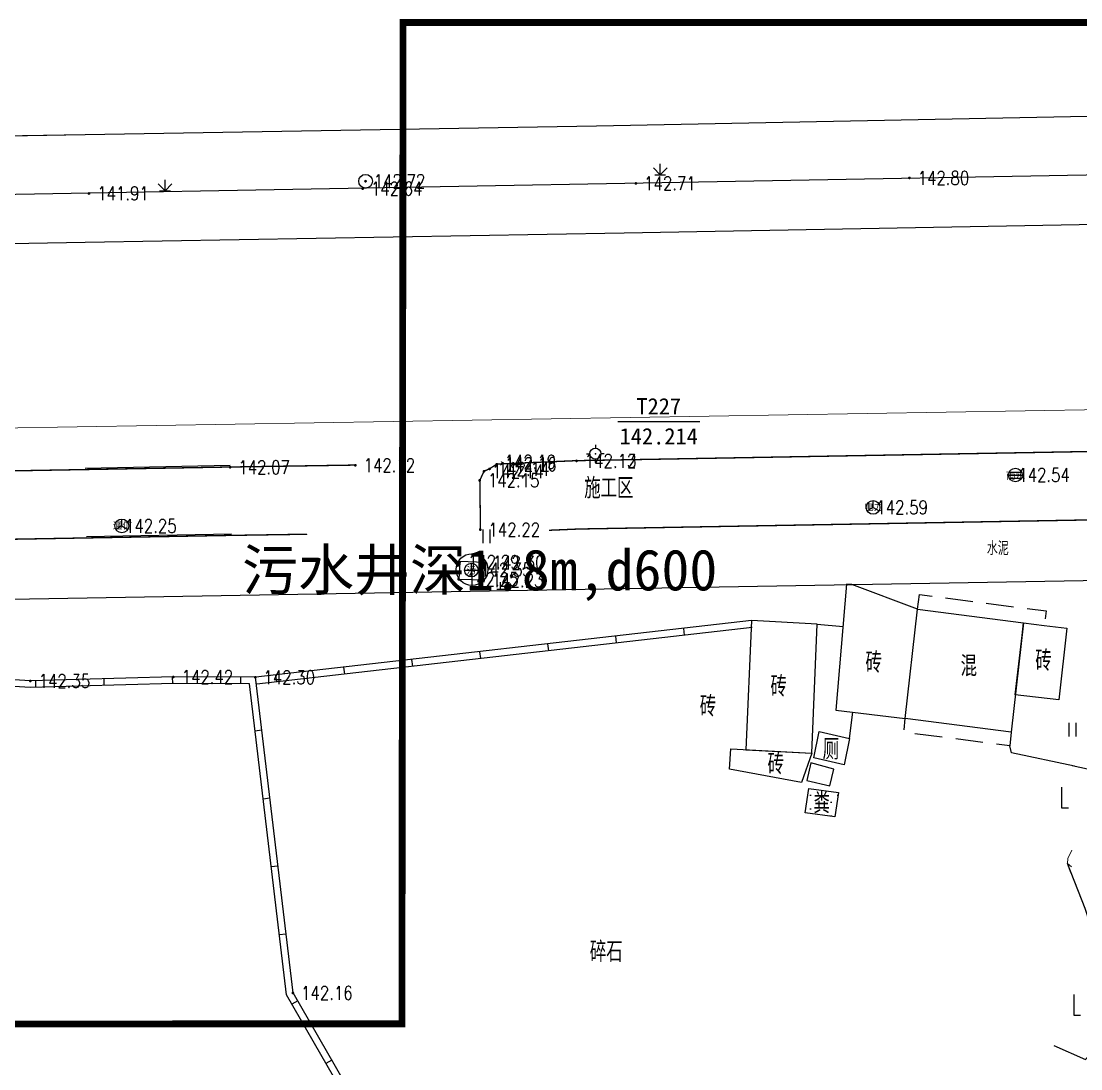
# Model space of a CAD drawing. Extents: x 529262 to 576451, y 2694391 to 2717535.
# Drawn here: x 564860.3 to 564937.7, y 2709587.6 to 2709664.2 of the extents above; entities that cross this region are included whole.
import ezdxf
from ezdxf.enums import TextEntityAlignment as Align
from ezdxf.xclip import XClip

# ---------------------------------------------------------------- set-up
doc = ezdxf.new("R2010")
doc.units = 0
doc.header["$XCLIPFRAME"] = 0
doc.linetypes.add('X5', pattern=[3, 2, -1])
for name, color, linetype in [('a红线图', 1, 'Continuous'), ('COMPONENT', 8, 'Continuous'), ('DLDW', 8, 'Continuous'), ('DLSS', 4, 'Continuous'), ('DMTZ', 8, 'Continuous'), ('GCD', 8, 'Continuous'), ('GXYZ', 8, 'Continuous'), ('JMD', 8, 'Continuous'), ('KZD', 8, 'Continuous'), ('PP-COM', 7, 'Continuous'), ('RD-中线', 40, 'Continuous'), ('RD-红线', 7, 'Continuous'), ('ZBTZ', 8, 'Continuous'), ('ZJ', 7, 'Continuous')]:
    doc.layers.add(name, color=color, linetype=linetype)
doc.layers.add('SXSS', color=5, linetype='Continuous', lineweight=0)
doc.layers.add('现状管道深度（物探资料）', color=2, linetype='Continuous', plot=False)
doc.styles.add('HZ', font='rs.shx', dxfattribs={"width": 0.8, "bigfont": 'hztxt.shx'})
doc.styles.get("Standard").update_dxf_attribs({"font": '', "height": 2.5, "bigfont": 'smfs.shx'})
doc.styles.add('宋体', font='', dxfattribs={"width": 0.75})
doc.styles.add('等线体', font='simhei.ttf')
doc.styles.get('Standard').set_extended_font_data('FangSong_GB2312')
doc.styles.get('宋体').set_extended_font_data('SimSun')
doc.linetypes.add('10422', pattern='A,0.75,[150,AAA.SHX,S=0.5,R=0,X=0,Y=0.5],1.5,[177,AAA.SHX,S=1,R=0,X=0,Y=0.4],0.75', length=3)
doc.linetypes.add('1161', pattern='A,0,[149,AAA.SHX,S=0.15,R=0,X=0,Y=0],-1.6', length=1.6)
doc.linetypes.add('8462', pattern='A,2,[157,AAA.SHX,S=1,R=0,X=0,Y=0.5],1e-09', length=2.000000001)

# ---------------------------------------------------------------- blocks, each defined once
blk = doc.blocks.new('A$C19FD0107')
at = {"layer": 'RD-中线', "color": 8, "linetype": 'Continuous'}
blk.add_lwpolyline([(-5280.165939964354, 15276.45972772036), (-7574.884956896305, 15234.77455975907, -0.04854962905347584), (-7632.826880350709, 15239.35331920953), (-9762.365544110537, 15617.81237432128)], format="xyb", dxfattribs=at)
at = {"layer": 'RD-红线', "color": 8, "linetype": 'Continuous', "flags": 128}
blk.add_lwpolyline([(-6225.270678073168, 15229.77801978821), (-5957.887107647955, 15234.45586732915)], dxfattribs=at)
blk = doc.blocks.new('GC200')
at = {"linetype": 'Continuous', "const_width": 0.2, "flags": 128}
blk.add_lwpolyline([(-0.1, 0, 1), (0.1, 0, 1)], format="xyb", close=True, dxfattribs=at)
blk = doc.blocks.new('gc121')
at = {"color": 8}
for p, q in [((-0.5, -1), (-0.5, 1)), ((0.5, -1), (0.5, 1))]:
    blk.add_line(p, q, dxfattribs=at)
blk = doc.blocks.new('gc205')
for p, q in [((0, 3), (0, 0)), ((0, 0), (1, 0))]:
    blk.add_line(p, q)
blk = doc.blocks.new('gc119')
at = {"color": 8}
for p, q in [((-1, 0), (1, 0)), ((-0.5, 1), (-0.5, 0)), ((0.5, 1), (0.5, 0))]:
    blk.add_line(p, q, dxfattribs=at)
blk = doc.blocks.new('gc124')
at = {"color": 8}
for p, q in [((0, 0), (0, 1.6)), ((-1, 1), (0, 0)), ((-0.8, 0), (0.8, 0)), ((0, 0), (1, 1))]:
    blk.add_line(p, q, dxfattribs=at)
blk = doc.blocks.new('gc116')
at = {"color": 8}
for p, q in [((-1.3, 0), (-0.8, 0)), ((0, 1.3), (0, 0.8000000000000002)), ((1.3, 0), (0.8000000000000002, 0)), ((0, -1.3), (0, -0.8))]:
    blk.add_line(p, q, dxfattribs=at)
blk.add_circle((0, 0), 0.8, dxfattribs=at)
blk.add_point((0, 0), dxfattribs=at)
blk = doc.blocks.new('gcbj0103')
for p, q in [((-1, 0), (1, 0)), ((-0.9009279699931144, 0.4339686542644392), (0.9009279699931144, 0.4339686542644392)), ((-0.8840719287007585, -0.4673508584386284), (0.8840719287007585, -0.4673508584386284))]:
    blk.add_line(p, q)
blk.add_circle((0, 0), 1)
blk = doc.blocks.new('gcbj0107')
for q in [(-0.8660254037844384, -0.4999999999999998), (0, 1), (0.8660254037844384, -0.5)]:
    blk.add_line((0, 0), q)
blk.add_circle((0, 0), 1)
blk = doc.blocks.new('gcbj0102')
for p, q in [((-1, 0), (1, 0)), ((-8.881784197001252e-16, -1), (-8.881784197001252e-16, 1))]:
    blk.add_line(p, q)
blk.add_circle((0, 0), 1)

msp = doc.modelspace()

# ---------------------------------------------------------------- hatches: boundary and pattern name
at = {"layer": 'DLDW', "linetype": 'Continuous'}
h = msp.add_hatch(dxfattribs=at)
h.set_pattern_fill('1061', color=252, scale=0.5, style=0)
h.set_pattern_definition([(0, (114.997649441706, 2.568038124591112), (0.5, 0.5), [0, -1]), (0, (115.497649441706, 3.068038124591112), (0.5, 0.5), [0, -1])])
h.paths.add_polyline_path([(564917.8856494417, 2709608.058038125), (564920.0546494417, 2709607.771038125), (564919.7696494417, 2709606.000038125), (564917.6006494417, 2709606.287038125)])

# ---------------------------------------------------------------- linework, layer by layer
at = {"const_width": 0.5}
msp.add_lwpolyline([(564562.500625239, 2710307.521638353), (564562.4207490544, 2709590.678044024), (564888.1427550518, 2709590.860174791), (564888.226147107, 2709664.057557196), (565134.0951513146, 2709664.094983177), (565134.0269102398, 2710310.134386001), (564562.500625239, 2710307.521638353)], dxfattribs=at)
at = {"color": 8, "linetype": 'Continuous'}
for centre, radius in [((564885.4825483591, 2709652.455861364), 0.4977832316462159), ((564893.2664869915, 2709624.068071881), 1.160182905987296)]:
    msp.add_circle(centre, radius, dxfattribs=at)
at = {"layer": 'a红线图', "color": 8, "linetype": 'Continuous', "lineweight": 0, "flags": 128}
msp.add_lwpolyline([(564727.3493957546, 2709632.223301562), (566623.018203956, 2709663.858311703)], dxfattribs=at)
msp.add_lwpolyline([(564727.3493957546, 2709632.223301562), (566623.018203956, 2709663.858311703)], dxfattribs=at)
at = {"layer": 'DLDW', "color": 252, "linetype": 'Continuous', "flags": 128}
for points, elevation in [([(564918.2316494418, 2709610.306038124), (564918.6376494417, 2709612.225038125), (564920.8585301001, 2709611.709199874), (564920.4525301001, 2709609.790199874)], 141.571), ([(564917.8856494417, 2709608.058038125), (564920.0546494417, 2709607.771038125), (564919.7696494417, 2709606.000038125), (564917.6006494417, 2709606.287038125)], 141.562)]:
    msp.add_lwpolyline(points, close=True, dxfattribs=dict(at, elevation=elevation))
at = {"layer": 'DLSS', "linetype": 'Continuous', "flags": 128}
for points, elevation in [([(564864.9976494417, 2709655.873680369), (564902.3686494417, 2709656.519038124), (564939.4850150574, 2709657.249248708)], 142.085), ([(564777.1896454804, 2709650.762148463), (564803.841931548, 2709651.441234482), (564808.5061075635, 2709654.979920748), (564864.9976494417, 2709655.873680369)], 142.085), ([(564864.9976494417, 2709647.970955512), (564833.4216494417, 2709647.410038125), (564777.3148010258, 2709646.546115136), (564777.1896454804, 2709650.762148463)], 143.262), ([(564938.9685886502, 2709649.286404124), (564904.3886494417, 2709648.670038125), (564870.6316494417, 2709648.071038125), (564864.9976494417, 2709647.970955512)], 143.262), ([(564875.5846494418, 2709631.665038125), (564864.9976494417, 2709631.458344988)], 142.086), ([(564875.6822473245, 2709626.66599075), (564865.0952473244, 2709626.459297613)], 142.086)]:
    msp.add_lwpolyline(points, dxfattribs=dict(at, elevation=elevation))
at = {"layer": 'DLSS', "color": 8, "linetype": 'Continuous', "elevation": 142.085, "flags": 128}
msp.add_lwpolyline([(564730.0996494417, 2709653.481038125), (564776.6516494417, 2709654.348038124), (564864.9976494417, 2709655.873680369)], dxfattribs=at)
at = {"layer": 'DLSS', "linetype": 'Continuous', "const_width": 0.1, "flags": 128}
for points in [[(564971.383244733, 2709633.285826318), (564900.917, 2709632.03), (564895.087, 2709631.781), (564894.555, 2709631.442), (564894.146, 2709631.26), (564893.835, 2709630.6), (564893.881, 2709627.005)], [(564971.9189539565, 2709628.294579585), (564901.0682485284, 2709627.031901534), (564898.8805572896, 2709626.938464979)]]:
    msp.add_lwpolyline(points, dxfattribs=at)
at = {"layer": 'DLSS', "linetype": 'Continuous', "flags": 128}
for points in [[(564835.467597452, 2709625.283765222, 0.1, 0.1, 0), (564835.512, 2709627.198, 0.1, 0.1, 0), (564835.964, 2709630.62, 0.1, 0.1, 0), (564836.296, 2709630.873, 0.1, 0.1, 0), (564875.597, 2709631.565, 0.1, 0.1, 0), (564884.7492315585, 2709631.706380239, 0, 0, 0), (564885.8678802135, 2709629.809958715, 0, 0, 0), (564886.221679708, 2709626.909564559, 0, 0, 0)], [(564840.4662528611, 2709625.167816521, 0.1, 0.1, 0), (564840.4843029233, 2709625.945971341, 0.1, 0.1, 0), (564875.6796269652, 2709626.565679853, 0.1, 0.1, 0), (564881.2161327397, 2709626.651205717, 0, 0, 0), (564881.2584694234, 2709626.304136057, 0, 0, 0)]]:
    msp.add_lwpolyline(points, format="xyseb", dxfattribs=at)
at = {"layer": 'DMTZ', "linetype": '10422', "flags": 128}
msp.add_lwpolyline([(564919.6946494417, 2709609.464038125), (564918.0276494417, 2709609.946038125), (564917.7196494417, 2709608.648038125), (564919.4036494417, 2709608.248038125), (564919.6946494417, 2709609.464038125)], dxfattribs=at)
at = {"layer": 'JMD', "linetype": 'Continuous'}
for p, q in [((564908.7191306963, 2709619.768041188), (564908.7760303899, 2709619.271289313)), ((564903.7516119508, 2709619.199044251), (564903.8085116445, 2709618.702292377)), ((564893.81657446, 2709618.061050378), (564893.8734741537, 2709617.564298504)), ((564898.7840932055, 2709618.630047315), (564898.8409928991, 2709618.13329544)), ((564888.8490557146, 2709617.492053442), (564888.9059554082, 2709616.995301567)), ((564883.8815369691, 2709616.923056505), (564883.9384366628, 2709616.42630463)), ((564861.3579456784, 2709615.945986032), (564861.3720071001, 2709615.446183794)), ((564866.3559680515, 2709616.08660025), (564866.3700294732, 2709615.586798012)), ((564871.3539904245, 2709616.227214467), (564871.3680518463, 2709615.72741223)), ((564876.353908478, 2709616.209524948), (564876.3518195925, 2709615.709529311)), ((564878.9140182236, 2709616.354059569), (564878.9709179173, 2709615.857307694)), ((564877.9003761925, 2709612.315606669), (564877.4038873495, 2709612.256455771)), ((564878.4918851764, 2709607.350718239), (564877.9953963334, 2709607.291567341)), ((564879.0833941603, 2709602.385829809), (564878.5869053173, 2709602.326678911)), ((564879.6749031441, 2709597.420941379), (564879.1784143011, 2709597.361790481)), ((564880.5249431663, 2709592.54181653), (564880.0915417325, 2709592.292491045)), ((564883.0181980119, 2709588.207802193), (564882.5847965782, 2709587.958476708))]:
    msp.add_line(p, q, dxfattribs=at)
at = {"layer": 'JMD', "linetype": 'Continuous', "flags": 128}
for points in [[(564894.1221349784, 2709623.30675561), (564894.1931027614, 2709624.594697363), (564892.3708486793, 2709624.65010527), (564892.2998808965, 2709623.362163518)], [(564925.8276494417, 2709621.168038125), (564921.0166494417, 2709622.967038125), (564920.6396494417, 2709623.010038124), (564919.8556494417, 2709613.779038125), (564924.9066494417, 2709613.179038125)]]:
    msp.add_lwpolyline(points, close=True, dxfattribs=at)
at = {"layer": 'JMD', "linetype": 'X5', "flags": 128}
for points, elevation in [([(564925.8276494417, 2709621.168038125), (564925.967037225, 2709622.242329706), (564935.2256494417, 2709621.041038125), (564935.098607704, 2709619.983640227)], 142.891), ([(564932.6506494418, 2709612.186038124), (564932.5616494417, 2709611.177038124), (564924.8176494417, 2709612.170038125), (564924.9066494417, 2709613.179038125)], 36.46000000000001)]:
    msp.add_lwpolyline(points, dxfattribs=dict(at, elevation=elevation))
at = {"layer": 'JMD', "linetype": 'Continuous', "flags": 128}
for points, elevation in [([(564933.5596494417, 2709620.177038125), (564932.6506494418, 2709612.186038124), (564924.9066494417, 2709613.179038125), (564925.8276494417, 2709621.168038125)], 34.029), ([(564918.0836494417, 2709610.649038124), (564918.4886494417, 2709620.072038125), (564913.6866494417, 2709620.337038124), (564913.2806311072, 2709610.894077763)], 32.875), ([(564918.0836494417, 2709610.649038124), (564917.3446494417, 2709608.489038125), (564912.0766494417, 2709609.482038124), (564912.1699710635, 2709610.950741244)], 32.875)]:
    msp.add_lwpolyline(points, close=True, dxfattribs=dict(at, elevation=elevation))
for points in [[(564913.6866494417, 2709620.337038124), (564877.4746552577, 2709616.18918991)], [(564913.7435491354, 2709619.84028625), (564877.5315549513, 2709615.692438036)], [(564886.211, 2709575.103), (564888.26, 2709579.096), (564880.186, 2709593.131), (564877.437, 2709616.205), (564871.453, 2709616.23), (564861.003, 2709615.936), (564851.681, 2709616.497), (564839.824, 2709618.159), (564839.06, 2709591.384), (564834.686, 2709591.596), (564835.09, 2709594.525), (564832.409, 2709593.892), (564829.567, 2709589.102), (564831.929, 2709579.528)], [(564885.7661504379, 2709575.331273667), (564887.6910135905, 2709579.082361304), (564879.7016082805, 2709592.970310713), (564876.9928126555, 2709615.706851366), (564871.4589878301, 2709615.72997062), (564860.9949972606, 2709615.43557701), (564851.6272486269, 2709615.999330173), (564840.3130474559, 2709617.768027133), (564839.545248622, 2709590.859893915), (564834.1160300948, 2709591.12303848), (564834.4950283965, 2709593.870776167), (564832.7306221416, 2709593.454189386), (564830.1014904804, 2709589.022964665), (564832.4144447305, 2709579.647763991)]]:
    msp.add_lwpolyline(points, dxfattribs=at)
at = {"layer": 'JMD', "linetype": 'Continuous', "elevation": 142.084, "flags": 128}
msp.add_lwpolyline([(564935.0786494417, 2709619.986038125), (564936.7266494418, 2709619.788038125), (564936.1466494417, 2709614.543038125), (564932.959999613, 2709614.905529014), (564933.4537092124, 2709619.245719783), (564933.5596494417, 2709620.177038125), (564935.0786494417, 2709619.986038125)], dxfattribs=at)
at = {"layer": 'JMD', "linetype": 'Continuous'}
for points in [[(564919.8556494417, 2709613.779038125), (564924.9066494417, 2709613.179038125)], [(564918.2316494418, 2709610.306038124), (564918.6376494417, 2709612.225038125)]]:
    msp.add_lwpolyline(points, dxfattribs=at)
at = {"layer": 'KZD', "linetype": 'Continuous'}
msp.add_line((564903.9084068093, 2709634.903489423), (564909.9084068093, 2709634.903489423), dxfattribs=at)
at = {"layer": 'SXSS', "color": 8, "linetype": '8462', "elevation": 142.306, "flags": 128}
msp.add_lwpolyline([(564937.0580995257, 2709602.333664648), (564936.7696494417, 2709602.588038125), (564936.812581861, 2709602.93767713), (564937.0944290096, 2709603.551655638)], dxfattribs=at)
at = {"layer": 'ZBTZ', "linetype": '1161', "ltscale": 0.5, "elevation": 142.54, "flags": 128}
msp.add_lwpolyline([(564918.4886494417, 2709620.072038125), (564920.3765038665, 2709619.911700364)], dxfattribs=at)
at = {"layer": 'ZBTZ', "linetype": '1161', "flags": 128}
for points, elevation in [([(564920.8585301001, 2709611.709199874), (564921.0870272182, 2709613.632764779)], 141.571), ([(564935.7844080359, 2709589.2841677), (564938.0996494417, 2709588.258038125), (564938.8921619846, 2709589.162375508), (564939.8373358891, 2709591.775311866), (564939.336951798, 2709595.38894988), (564938.0581810847, 2709599.280555139), (564936.7696494417, 2709602.588038125)], 141.675), ([(564937.0446332934, 2709601.882192509), (564936.7696494417, 2709602.588038125)], 141.675)]:
    msp.add_lwpolyline(points, dxfattribs=dict(at, elevation=elevation))
at = {"layer": 'ZBTZ', "linetype": '1161'}
for points in [[(564937.2774357158, 2709609.687182386), (564932.6896494417, 2709610.674038125), (564932.5616494417, 2709611.177038124)], [(564939.6997814, 2709609.166123733), (564937.1139530418, 2709609.722348326)]]:
    msp.add_lwpolyline(points, dxfattribs=at)

# ---------------------------------------------------------------- block references
at = {"layer": 'COMPONENT', "linetype": 'Continuous', "xscale": 0.5, "yscale": 0.5}
for name, p in [('gcbj0103', (564932.9735305964, 2709630.979350406)), ('gcbj0107', (564922.5735907895, 2709628.614028531)), ('gcbj0107', (564867.6754068027, 2709627.254743217)), ('gcbj0102', (564893.2146436243, 2709624.025621543))]:
    msp.add_blockref(name, p, dxfattribs=at)
at = {"layer": 'GCD', "linetype": 'Continuous'}
ref = msp.add_blockref('GC200', (564885.4820903195, 2709652.460524306, 142.715), dxfattribs=dict(at, xscale=0.5, yscale=0.5, zscale=0.5))
ref.add_attrib('height', '142.72', dxfattribs={"linetype": 'Continuous', "height": 1, "style": 'HZ', "width": 0.8}).set_placement((564886.0820903195, 2709652.460524306, 142.715), align=Align.MIDDLE_LEFT)
ref = msp.add_blockref('GC200', (564905.243574521, 2709652.296239459, 142.71), dxfattribs=dict(at, xscale=0.5, yscale=0.5, zscale=0.5))
ref.add_attrib('height', '142.71', dxfattribs={"linetype": 'Continuous', "height": 1, "style": 'HZ', "width": 0.8}).set_placement((564905.843574521, 2709652.296239459, 142.71), align=Align.MIDDLE_LEFT)
ref = msp.add_blockref('GC200', (564925.2240212137, 2709652.700220823, 142.8), dxfattribs=dict(at, xscale=0.5, yscale=0.5, zscale=0.5))
ref.add_attrib('height', '142.80', dxfattribs={"linetype": 'Continuous', "height": 1, "style": 'HZ', "width": 0.8}).set_placement((564925.8240212137, 2709652.700220823, 142.8), align=Align.MIDDLE_LEFT)
ref = msp.add_blockref('GC200', (564865.2756526503, 2709651.561638312, 141.91), dxfattribs=dict(at, xscale=0.5, yscale=0.5, zscale=0.5))
ref.add_attrib('height', '141.91', dxfattribs={"linetype": 'Continuous', "height": 1, "style": 'HZ', "width": 0.8}).set_placement((564865.8756526503, 2709651.561638312, 141.91), align=Align.MIDDLE_LEFT)
ref = msp.add_blockref('GC200', (564885.2723527156, 2709651.914203867, 142.636), dxfattribs=dict(at, xscale=0.5, yscale=0.5, zscale=0.5))
ref.add_attrib('height', '142.64', dxfattribs={"linetype": 'Continuous', "height": 1, "style": 'HZ', "width": 0.8}).set_placement((564885.8723527156, 2709651.914203867, 142.636), align=Align.MIDDLE_LEFT)
at = {"layer": 'GCD', "color": 3, "linetype": 'Continuous'}
ref = msp.add_blockref('GC200', (564875.5846552575, 2709631.54918991, 142.068), dxfattribs=dict(at, xscale=0.5, yscale=0.5, zscale=0.5))
ref.add_attrib('height', '142.07', dxfattribs={"linetype": 'Continuous', "height": 1, "style": 'HZ', "width": 0.8}).set_placement((564876.1846552575, 2709631.54918991, 142.068), align=Align.MIDDLE_LEFT)
ref = msp.add_blockref('GC200', (564884.7396552576, 2709631.69218991, 142.118), dxfattribs=dict(at, xscale=0.5, yscale=0.5, zscale=0.5))
ref.add_attrib('height', '142.12', dxfattribs={"linetype": 'Continuous', "height": 1, "style": 'HZ', "width": 0.8}).set_placement((564885.3396552575, 2709631.69218991, 142.118), align=Align.MIDDLE_LEFT)
ref = msp.add_blockref('GC200', (564894.5426552576, 2709631.42618991, 142.141), dxfattribs=dict(at, xscale=0.5, yscale=0.5, zscale=0.5))
ref.add_attrib('height', '142.14', dxfattribs={"linetype": 'Continuous', "height": 1, "style": 'HZ', "width": 0.8}).set_placement((564895.1426552576, 2709631.42618991, 142.141), align=Align.MIDDLE_LEFT)
ref = msp.add_blockref('GC200', (564895.0746552576, 2709631.76518991, 142.161), dxfattribs=dict(at, xscale=0.5, yscale=0.5, zscale=0.5))
ref.add_attrib('height', '142.16', dxfattribs={"linetype": 'Continuous', "height": 1, "style": 'HZ', "width": 0.8}).set_placement((564895.6746552576, 2709631.76518991, 142.161), align=Align.MIDDLE_LEFT)
at = {"layer": 'GCD', "linetype": 'Continuous'}
ref = msp.add_blockref('GC200', (564895.4036241686, 2709631.943061415, 142.188), dxfattribs=dict(at, xscale=0.1999999999534339, yscale=0.1999999999534339, zscale=0.1999999999534339))
ref.add_attrib('height', '142.19', dxfattribs={"linetype": 'Continuous', "height": 1, "style": 'HZ', "width": 0.8}).set_placement((564895.6436241686, 2709631.943061415, 142.188), align=Align.MIDDLE_LEFT)
ref = msp.add_blockref('GC200', (564895.4036241686, 2709631.943061415, 142.188), dxfattribs=dict(at, xscale=0.1999999999534339, yscale=0.1999999999534339, zscale=0.1999999999534339))
ref.add_attrib('height', '142.19', dxfattribs={"linetype": 'Continuous', "height": 1, "style": 'HZ', "width": 0.8}).set_placement((564895.6436241686, 2709631.943061415, 142.188), align=Align.MIDDLE_LEFT)
at = {"layer": 'GCD', "color": 3, "linetype": 'Continuous'}
ref = msp.add_blockref('GC200', (564900.9026552576, 2709632.01418991, 142.118), dxfattribs=dict(at, xscale=0.5, yscale=0.5, zscale=0.5))
ref.add_attrib('height', '142.12', dxfattribs={"linetype": 'Continuous', "height": 1, "style": 'HZ', "width": 0.8}).set_placement((564901.5026552576, 2709632.01418991, 142.118), align=Align.MIDDLE_LEFT)
ref = msp.add_blockref('GC200', (564900.9046552576, 2709632.01418991, 142.126), dxfattribs=dict(at, xscale=0.5, yscale=0.5, zscale=0.5))
ref.add_attrib('height', '142.13', dxfattribs={"linetype": 'Continuous', "height": 1, "style": 'HZ', "width": 0.8}).set_placement((564901.5046552576, 2709632.01418991, 142.126), align=Align.MIDDLE_LEFT)
ref = msp.add_blockref('GC200', (564894.1336552575, 2709631.24418991, 142.138), dxfattribs=dict(at, xscale=0.5, yscale=0.5, zscale=0.5))
ref.add_attrib('height', '142.14', dxfattribs={"linetype": 'Continuous', "height": 1, "style": 'HZ', "width": 0.8}).set_placement((564894.7336552575, 2709631.24418991, 142.138), align=Align.MIDDLE_LEFT)
at = {"layer": 'GCD', "linetype": 'Continuous'}
ref = msp.add_blockref('GC200', (564932.9406241685, 2709630.990061415, 142.537), dxfattribs=dict(at, xscale=0.1999999999534339, yscale=0.1999999999534339, zscale=0.1999999999534339))
ref.add_attrib('height', '142.54', dxfattribs={"linetype": 'Continuous', "height": 1, "style": 'HZ', "width": 0.8}).set_placement((564933.1806241685, 2709630.990061415, 142.537), align=Align.MIDDLE_LEFT)
ref = msp.add_blockref('GC200', (564932.9406241685, 2709630.990061415, 142.537), dxfattribs=dict(at, xscale=0.1999999999534339, yscale=0.1999999999534339, zscale=0.1999999999534339))
ref.add_attrib('height', '142.54', dxfattribs={"linetype": 'Continuous', "height": 1, "style": 'HZ', "width": 0.8}).set_placement((564933.1806241685, 2709630.990061415, 142.537), align=Align.MIDDLE_LEFT)
at = {"layer": 'GCD', "color": 3, "linetype": 'Continuous'}
ref = msp.add_blockref('GC200', (564893.8226552575, 2709630.58418991, 142.151), dxfattribs=dict(at, xscale=0.5, yscale=0.5, zscale=0.5))
ref.add_attrib('height', '142.15', dxfattribs={"linetype": 'Continuous', "height": 1, "style": 'HZ', "width": 0.8}).set_placement((564894.4226552575, 2709630.58418991, 142.151), align=Align.MIDDLE_LEFT)
at = {"layer": 'GCD', "linetype": 'Continuous'}
ref = msp.add_blockref('GC200', (564922.5696241686, 2709628.617061415, 142.59), dxfattribs=dict(at, xscale=0.1999999999534339, yscale=0.1999999999534339, zscale=0.1999999999534339))
ref.add_attrib('height', '142.59', dxfattribs={"linetype": 'Continuous', "height": 1, "style": 'HZ', "width": 0.8}).set_placement((564922.8096241686, 2709628.617061415, 142.59), align=Align.MIDDLE_LEFT)
ref = msp.add_blockref('GC200', (564922.5696241686, 2709628.617061415, 142.59), dxfattribs=dict(at, xscale=0.1999999999534339, yscale=0.1999999999534339, zscale=0.1999999999534339))
ref.add_attrib('height', '142.59', dxfattribs={"linetype": 'Continuous', "height": 1, "style": 'HZ', "width": 0.8}).set_placement((564922.8096241686, 2709628.617061415, 142.59), align=Align.MIDDLE_LEFT)
ref = msp.add_blockref('GC200', (564867.6706241686, 2709627.257061415, 142.254), dxfattribs=dict(at, xscale=0.1999999999534339, yscale=0.1999999999534339, zscale=0.1999999999534339))
ref.add_attrib('height', '142.25', dxfattribs={"linetype": 'Continuous', "height": 1, "style": 'HZ', "width": 0.8}).set_placement((564867.9106241686, 2709627.257061415, 142.254), align=Align.MIDDLE_LEFT)
ref = msp.add_blockref('GC200', (564867.6706241686, 2709627.257061415, 142.254), dxfattribs=dict(at, xscale=0.1999999999534339, yscale=0.1999999999534339, zscale=0.1999999999534339))
ref.add_attrib('height', '142.25', dxfattribs={"linetype": 'Continuous', "height": 1, "style": 'HZ', "width": 0.8}).set_placement((564867.9106241686, 2709627.257061415, 142.254), align=Align.MIDDLE_LEFT)
at = {"layer": 'GCD', "color": 3, "linetype": 'Continuous'}
ref = msp.add_blockref('GC200', (564893.8686552576, 2709626.98918991, 142.222), dxfattribs=dict(at, xscale=0.5, yscale=0.5, zscale=0.5))
ref.add_attrib('height', '142.22', dxfattribs={"linetype": 'Continuous', "height": 1, "style": 'HZ', "width": 0.8}).set_placement((564894.4686552576, 2709626.98918991, 142.222), align=Align.MIDDLE_LEFT)
ref = msp.add_blockref('GC200', (564892.3636873615, 2709624.624706568, 142.289), dxfattribs=dict(at, xscale=0.5, yscale=0.5, zscale=0.5))
ref.add_attrib('height', '142.29', dxfattribs={"linetype": 'Continuous', "height": 1, "style": 'HZ', "width": 0.8}).set_placement((564892.9636873615, 2709624.624706568, 142.289), align=Align.MIDDLE_LEFT)
ref = msp.add_blockref('GC200', (564894.1806552575, 2709624.579189911, 142.295), dxfattribs=dict(at, xscale=0.5, yscale=0.5, zscale=0.5))
ref.add_attrib('height', '142.30', dxfattribs={"linetype": 'Continuous', "height": 1, "style": 'HZ', "width": 0.8}).set_placement((564894.7806552575, 2709624.579189911, 142.295), align=Align.MIDDLE_LEFT)
ref = msp.add_blockref('GC200', (564893.2616552575, 2709624.062189911, 142.353), dxfattribs=dict(at, xscale=0.5, yscale=0.5, zscale=0.5))
ref.add_attrib('height', '142.35', dxfattribs={"linetype": 'Continuous', "height": 1, "style": 'HZ', "width": 0.8}).set_placement((564893.8616552575, 2709624.062189911, 142.353), align=Align.MIDDLE_LEFT)
ref = msp.add_blockref('GC200', (564892.2854162839, 2709623.35918237, 142.253), dxfattribs=dict(at, xscale=0.5, yscale=0.5, zscale=0.5))
ref.add_attrib('height', '142.25', dxfattribs={"linetype": 'Continuous', "height": 1, "style": 'HZ', "width": 0.8}).set_placement((564892.8854162839, 2709623.35918237, 142.253), align=Align.MIDDLE_LEFT)
ref = msp.add_blockref('GC200', (564894.1104056822, 2709623.280977047, 142.227), dxfattribs=dict(at, xscale=0.5, yscale=0.5, zscale=0.5))
ref.add_attrib('height', '142.23', dxfattribs={"linetype": 'Continuous', "height": 1, "style": 'HZ', "width": 0.8}).set_placement((564894.7104056822, 2709623.280977047, 142.227), align=Align.MIDDLE_LEFT)
ref = msp.add_blockref('GC200', (564860.9906552576, 2709615.920189911, 142.353), dxfattribs=dict(at, xscale=0.5, yscale=0.5, zscale=0.5))
ref.add_attrib('height', '142.35', dxfattribs={"linetype": 'Continuous', "height": 1, "style": 'HZ', "width": 0.8}).set_placement((564861.5906552576, 2709615.920189911, 142.353), align=Align.MIDDLE_LEFT)
ref = msp.add_blockref('GC200', (564871.4406552576, 2709616.21418991, 142.415), dxfattribs=dict(at, xscale=0.5, yscale=0.5, zscale=0.5))
ref.add_attrib('height', '142.42', dxfattribs={"linetype": 'Continuous', "height": 1, "style": 'HZ', "width": 0.8}).set_placement((564872.0406552575, 2709616.21418991, 142.415), align=Align.MIDDLE_LEFT)
ref = msp.add_blockref('GC200', (564877.4246552576, 2709616.18918991, 142.301), dxfattribs=dict(at, xscale=0.5, yscale=0.5, zscale=0.5))
ref.add_attrib('height', '142.30', dxfattribs={"linetype": 'Continuous', "height": 1, "style": 'HZ', "width": 0.8}).set_placement((564878.0246552576, 2709616.18918991, 142.301), align=Align.MIDDLE_LEFT)
ref = msp.add_blockref('GC200', (564880.1736552576, 2709593.11518991, 142.158), dxfattribs=dict(at, xscale=0.5, yscale=0.5, zscale=0.5))
ref.add_attrib('height', '142.16', dxfattribs={"linetype": 'Continuous', "height": 1, "style": 'HZ', "width": 0.8}).set_placement((564880.7736552575, 2709593.11518991, 142.158), align=Align.MIDDLE_LEFT)
at = {"layer": 'KZD', "linetype": 'Continuous', "xscale": 0.5, "yscale": 0.5, "zscale": 0.5}
msp.add_blockref('gc116', (564902.2756494418, 2709632.538038125, 142.214), dxfattribs=at)
at = {"layer": 'PP-COM'}
ref = msp.add_blockref('A$C19FD0107', (570997.9927985519, 2694390.602628201), dxfattribs=at)
XClip(ref).set_block_clipping_path([(-9366.438313488383, 14428.60439108219), (-3328.44807433628, 17452.748486375436)])
at = {"layer": 'ZBTZ', "linetype": 'Continuous', "xscale": 0.5, "yscale": 0.5}
for name, p in [('gc124', (564907.0142979623, 2709652.929108665)), ('gc124', (564870.838398075, 2709651.767017637)), ('gc121', (564894.3378740355, 2709626.496689604)), ('gc119', (564895.5690488748, 2709622.640072223)), ('gc121', (564937.1586190067, 2709612.369116285)), ('gc121', (564937.1586190067, 2709612.369116285)), ('gc205', (564936.3467336488, 2709606.660230153)), ('gc205', (564937.2298266833, 2709591.498947526))]:
    msp.add_blockref(name, p, dxfattribs=at)

# ---------------------------------------------------------------- texts
at = {"color": 8, "linetype": 'Continuous', "style": 'HZ', "width": 0.8}
msp.add_text('碎石', height=1.5, dxfattribs=at).set_placement((564903.0694413786, 2709596.19939781), align=Align.MIDDLE)
at = {"layer": 'DLDW', "color": 252, "linetype": 'Continuous', "style": 'HZ', "width": 0.8}
msp.add_text('厕', height=1.5, dxfattribs=at).set_placement((564919.4895043644, 2709610.961665434), align=Align.MIDDLE)
at = {"layer": 'GXYZ', "linetype": 'Continuous', "style": '宋体'}
for s, p in [('雨水', (564932.9757597597, 2709630.938953469)), ('电力', (564922.6176181128, 2709628.664250131)), ('通信', (564867.719434126, 2709627.304964818)), ('污', (564893.2148462755, 2709624.019431049))]:
    msp.add_text(s, height=0.5, dxfattribs=at).set_placement(p, align=Align.MIDDLE)
at = {"layer": 'JMD', "linetype": 'Continuous', "style": 'HZ', "width": 0.8}
for s, p in [('砖', (564923.2139422253, 2709617.271607856)), ('砖', (564935.6233938297, 2709617.407966015)), ('混', (564930.1646562556, 2709617.018109173)), ('砖', (564916.2681321553, 2709615.524083053)), ('砖', (564911.1051472864, 2709614.074073923)), ('砖', (564916.0621494837, 2709609.849298598))]:
    msp.add_text(s, height=1.5, dxfattribs=at).set_placement(p, align=Align.MIDDLE_RIGHT)
at = {"layer": 'KZD', "linetype": 'Continuous', "style": '等线体'}
for s, p in [('T227', (564906.9084068093, 2709636.003489423)), ('142.214', (564906.9084068093, 2709633.803489423))]:
    msp.add_text(s, height=1.2, dxfattribs=at).set_placement(p, align=Align.MIDDLE)
at = {"layer": 'ZJ', "color": 8, "linetype": 'Continuous', "style": 'HZ', "width": 0.8}
for s, height, p in [('施工区', 1.5, (564903.25968131, 2709630.099152122)), ('水泥', 1, (564931.6828930529, 2709625.671477879)), ('粪', 1.5, (564918.8133574676, 2709607.078012565))]:
    msp.add_text(s, height=height, dxfattribs=at).set_placement(p, align=Align.MIDDLE)
at = {"layer": '现状管道深度（物探资料）'}
msp.add_text('污水井深1.8m,d600', height=3, dxfattribs=at).set_placement((564893.82, 2709624.045), align=Align.MIDDLE_CENTER)

doc.saveas('drawing.dxf')
